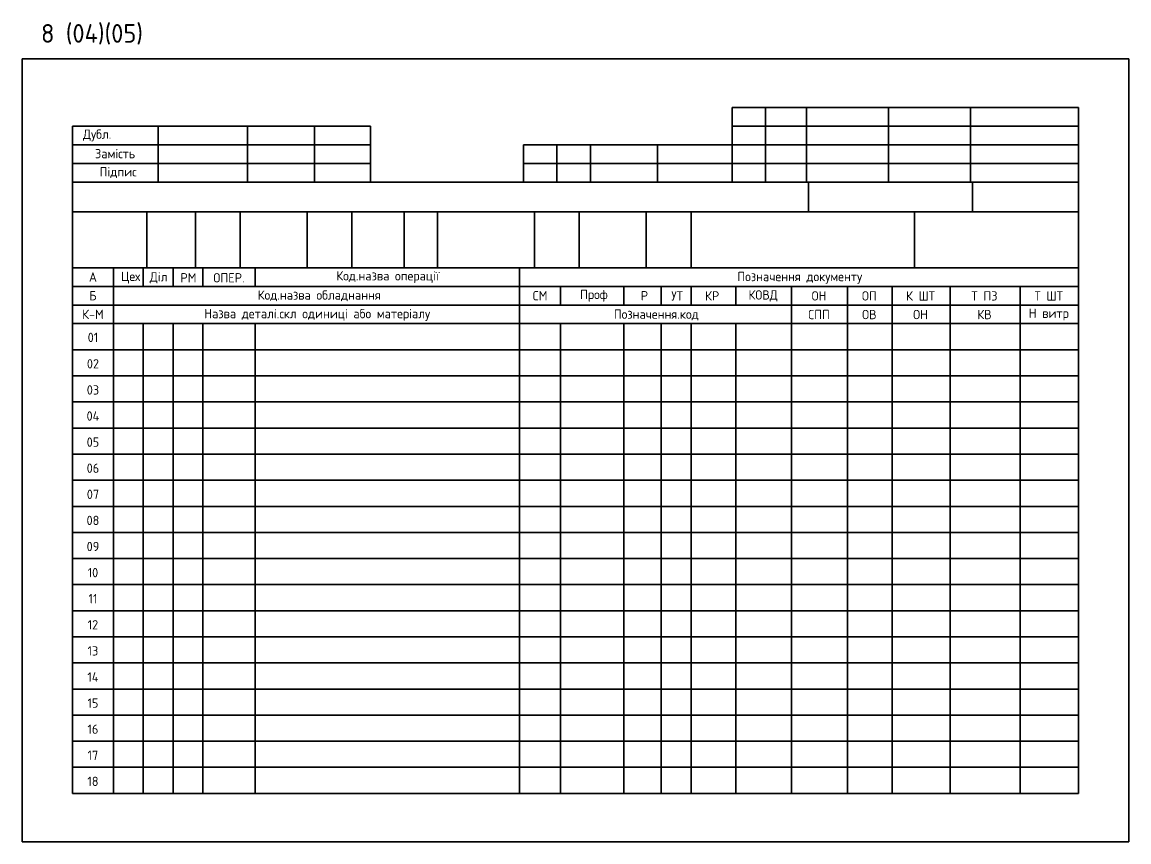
# Model space of a CAD drawing. Header units: millimetres. Extents: x -666 to 353, y -2321 to 561.
# Drawn here: x -666.3 to -369.3, y -1595.5 to -1375.6 of the extents above; entities that cross this region are included whole.
import ezdxf

# ---------------------------------------------------------------- set-up
doc = ezdxf.new("R2010")
doc.units = ezdxf.units.MM
doc.layers.get('0').update_dxf_attribs({"lineweight": 35})
doc.styles.get("Standard").update_dxf_attribs({"font": 'GOST_B.TTF'})

# ---------------------------------------------------------------- blocks, each defined once
blk = doc.blocks.new('*U1')
for p, q in [((11, 0), (270, 0)), ((11, 0), (11, -7)), ((120, 0), (120, -7)), ((131, 0), (131, -7)), ((148, 0), (148, -7)), ((158, 0), (158, -7)), ((166, 0), (166, -7)), ((178, 0), (178, -7)), ((193, 0), (193, -7)), ((208, 0), (208, -7)), ((220, 0), (220, -7)), ((235.5, 0), (235.5, -7)), ((254.3, 0), (254.3, -7)), ((270, 0), (270, -7)), ((270, -7), (11, -7))]:
    blk.add_line(p, q)

msp = doc.modelspace()

# ---------------------------------------------------------------- linework, layer by layer
for p, q in [((-666.3, -1595.46), (-666.3, -1385.46)), ((-666.3, -1385.46), (-369.3, -1385.46)), ((-369.3, -1385.46), (-369.3, -1595.46)), ((-466.8, -1398.46), (-475.8, -1398.46)), ((-475.8, -1398.46), (-475.8, -1408.46)), ((-455.8, -1398.46), (-466.8, -1398.46)), ((-466.8, -1398.46), (-466.8, -1418.46)), ((-433.8, -1398.46), (-455.8, -1398.46)), ((-455.8, -1398.46), (-455.8, -1418.46)), ((-411.8, -1398.46), (-433.8, -1398.46)), ((-433.8, -1398.46), (-433.8, -1418.46)), ((-382.8, -1398.46), (-411.8, -1398.46)), ((-411.8, -1398.46), (-411.8, -1418.46)), ((-382.8, -1418.46), (-382.8, -1398.46)), ((-652.8, -1403.51), (-629.8, -1403.51)), ((-652.8, -1418.46), (-652.8, -1403.51)), ((-629.8, -1403.51), (-605.8, -1403.51)), ((-629.8, -1403.51), (-629.8, -1418.46)), ((-605.8, -1403.51), (-587.8, -1403.51)), ((-605.8, -1403.51), (-605.8, -1418.46)), ((-587.8, -1403.51), (-572.8, -1403.46)), ((-587.8, -1403.51), (-587.8, -1418.46)), ((-572.8, -1403.46), (-572.8, -1408.46)), ((-475.8, -1403.46), (-382.8, -1403.46)), ((-572.8, -1408.46), (-652.8, -1408.46)), ((-572.8, -1408.46), (-572.8, -1413.46)), ((-522.8, -1408.46), (-531.8, -1408.46)), ((-531.8, -1408.46), (-531.8, -1418.46)), ((-513.8, -1408.46), (-522.8, -1408.46)), ((-522.8, -1408.46), (-522.8, -1418.46)), ((-495.8, -1408.46), (-513.8, -1408.46)), ((-513.8, -1408.46), (-513.8, -1418.46)), ((-475.8, -1408.46), (-495.8, -1408.46)), ((-495.8, -1408.46), (-495.8, -1418.46)), ((-382.8, -1408.46), (-475.8, -1408.46)), ((-475.8, -1408.46), (-475.8, -1418.46)), ((-572.8, -1413.46), (-652.8, -1413.46)), ((-572.8, -1413.46), (-572.8, -1418.46)), ((-531.8, -1413.46), (-382.8, -1413.46)), ((-572.8, -1418.46), (-652.8, -1418.46)), ((-652.8, -1418.46), (-382.8, -1418.46)), ((-652.8, -1418.46), (-652.8, -1426.46)), ((-455.3, -1426.46), (-455.3, -1418.46)), ((-411.3, -1426.46), (-411.3, -1418.46)), ((-382.8, -1426.46), (-382.8, -1418.46)), ((-652.8, -1426.46), (-382.8, -1426.46)), ((-652.8, -1426.46), (-652.8, -1431.46)), ((-632.8, -1426.46), (-632.8, -1441.46)), ((-619.8, -1426.46), (-619.8, -1441.46)), ((-607.8, -1426.46), (-607.8, -1441.46)), ((-589.8, -1426.46), (-589.8, -1441.46)), ((-577.8, -1426.46), (-577.8, -1441.46)), ((-563.8, -1426.46), (-563.8, -1441.46)), ((-554.8, -1426.46), (-554.8, -1441.46)), ((-528.8, -1426.46), (-528.8, -1441.46)), ((-516.8, -1426.46), (-516.8, -1441.46)), ((-498.8, -1426.46), (-498.8, -1441.46)), ((-486.8, -1426.46), (-486.8, -1441.46)), ((-426.8, -1426.46), (-426.8, -1441.46)), ((-382.8, -1441.46), (-382.8, -1426.46)), ((-652.8, -1431.46), (-652.8, -1436.46)), ((-652.8, -1436.46), (-652.8, -1441.46)), ((-652.8, -1441.46), (-382.8, -1441.46)), ((-652.8, -1441.46), (-652.8, -1446.46)), ((-641.8, -1441.46), (-641.8, -1456.46)), ((-633.8, -1441.46), (-633.8, -1446.46)), ((-625.8, -1441.46), (-625.8, -1446.46)), ((-617.8, -1441.46), (-617.8, -1446.46)), ((-603.8, -1441.46), (-603.8, -1446.46)), ((-532.8, -1441.46), (-532.8, -1446.46)), ((-382.8, -1456.46), (-382.8, -1441.46)), ((-652.8, -1446.46), (-382.8, -1446.46)), ((-652.8, -1446.46), (-652.8, -1456.46)), ((-532.8, -1446.46), (-532.8, -1451.46)), ((-521.8, -1446.46), (-521.8, -1451.46)), ((-504.8, -1446.46), (-504.8, -1451.46)), ((-494.8, -1446.46), (-494.8, -1451.46)), ((-486.8, -1446.46), (-486.8, -1451.46)), ((-474.8, -1446.46), (-474.8, -1451.46)), ((-459.8, -1446.46), (-459.8, -1451.46)), ((-444.8, -1446.46), (-444.8, -1451.46)), ((-432.8, -1446.46), (-432.8, -1451.46)), ((-417.3, -1446.46), (-417.3, -1451.46)), ((-398.5, -1446.46), (-398.5, -1451.46)), ((-382.8, -1451.46), (-652.8, -1451.46)), ((-532.8, -1451.46), (-532.8, -1456.46)), ((-459.8, -1451.46), (-459.8, -1456.46)), ((-444.8, -1451.46), (-444.8, -1456.46)), ((-432.8, -1451.46), (-432.8, -1456.46)), ((-417.3, -1451.46), (-417.3, -1456.46)), ((-398.5, -1451.46), (-398.5, -1456.46)), ((-652.8, -1456.46), (-382.8, -1456.46)), ((-652.8, -1456.46), (-652.8, -1582.46)), ((-641.8, -1456.46), (-641.8, -1582.46)), ((-633.8, -1456.46), (-633.8, -1470.46)), ((-625.8, -1456.46), (-625.8, -1470.46)), ((-617.8, -1456.46), (-617.8, -1470.46)), ((-603.8, -1456.46), (-603.8, -1470.46)), ((-641.8, -1463.46), (-652.8, -1463.46)), ((-652.8, -1463.46), (-382.8, -1463.46)), ((-652.8, -1470.46), (-652.8, -1463.46)), ((-641.8, -1463.46), (-641.8, -1470.46)), ((-532.8, -1463.46), (-532.8, -1470.46)), ((-521.8, -1463.46), (-521.8, -1470.46)), ((-504.8, -1463.46), (-504.8, -1470.46)), ((-494.8, -1463.46), (-494.8, -1470.46)), ((-486.8, -1463.46), (-486.8, -1470.46)), ((-474.8, -1463.46), (-474.8, -1470.46)), ((-459.8, -1463.46), (-459.8, -1470.46)), ((-444.8, -1463.46), (-444.8, -1470.46)), ((-432.8, -1463.46), (-432.8, -1470.46)), ((-417.3, -1463.46), (-417.3, -1470.46)), ((-398.5, -1463.46), (-398.5, -1470.46)), ((-382.8, -1463.46), (-382.8, -1470.46)), ((-641.8, -1470.46), (-652.8, -1470.46)), ((-641.8, -1470.46), (-652.8, -1470.46)), ((-382.8, -1470.46), (-652.8, -1470.46)), ((-652.8, -1470.46), (-382.8, -1470.46)), ((-652.8, -1477.46), (-652.8, -1470.46)), ((-641.8, -1470.46), (-641.8, -1477.46)), ((-633.8, -1470.46), (-633.8, -1477.46)), ((-625.8, -1470.46), (-625.8, -1477.46)), ((-617.8, -1470.46), (-617.8, -1477.46)), ((-603.8, -1470.46), (-603.8, -1477.46)), ((-532.8, -1470.46), (-532.8, -1477.46)), ((-521.8, -1470.46), (-521.8, -1477.46)), ((-504.8, -1470.46), (-504.8, -1477.46)), ((-494.8, -1470.46), (-494.8, -1477.46)), ((-486.8, -1470.46), (-486.8, -1477.46)), ((-474.8, -1470.46), (-474.8, -1477.46)), ((-459.8, -1470.46), (-459.8, -1477.46)), ((-444.8, -1470.46), (-444.8, -1477.46)), ((-432.8, -1470.46), (-432.8, -1477.46)), ((-417.3, -1470.46), (-417.3, -1477.46)), ((-398.5, -1470.46), (-398.5, -1477.46)), ((-382.8, -1470.46), (-382.8, -1477.46)), ((-641.8, -1477.46), (-652.8, -1477.46)), ((-382.8, -1477.46), (-652.8, -1477.46)), ((-652.8, -1477.46), (-382.8, -1477.46)), ((-652.8, -1484.46), (-652.8, -1477.46)), ((-641.8, -1477.46), (-641.8, -1484.46)), ((-633.8, -1477.46), (-633.8, -1484.46)), ((-625.8, -1477.46), (-625.8, -1484.46)), ((-625.8, -1477.46), (-625.8, -1484.46)), ((-617.8, -1477.46), (-617.8, -1484.46)), ((-603.8, -1477.46), (-603.8, -1484.46)), ((-532.8, -1477.46), (-532.8, -1484.46)), ((-521.8, -1477.46), (-521.8, -1484.46)), ((-504.8, -1477.46), (-504.8, -1484.46)), ((-494.8, -1477.46), (-494.8, -1484.46)), ((-486.8, -1477.46), (-486.8, -1484.46)), ((-474.8, -1477.46), (-474.8, -1484.46)), ((-459.8, -1477.46), (-459.8, -1484.46)), ((-444.8, -1477.46), (-444.8, -1484.46)), ((-432.8, -1477.46), (-432.8, -1484.46)), ((-417.3, -1477.46), (-417.3, -1484.46)), ((-398.5, -1477.46), (-398.5, -1484.46)), ((-382.8, -1477.46), (-382.8, -1484.46)), ((-641.8, -1484.46), (-652.8, -1484.46)), ((-382.8, -1484.46), (-652.8, -1484.46)), ((-652.8, -1484.46), (-382.8, -1484.46)), ((-652.8, -1491.46), (-652.8, -1484.46)), ((-641.8, -1484.46), (-641.8, -1491.46)), ((-633.8, -1484.46), (-633.8, -1491.46)), ((-625.8, -1484.46), (-625.8, -1491.46)), ((-625.8, -1484.46), (-625.8, -1491.46)), ((-617.8, -1484.46), (-617.8, -1491.46)), ((-603.8, -1484.46), (-603.8, -1491.46)), ((-532.8, -1484.46), (-532.8, -1491.46)), ((-521.8, -1484.46), (-521.8, -1491.46)), ((-504.8, -1484.46), (-504.8, -1491.46)), ((-494.8, -1484.46), (-494.8, -1491.46)), ((-486.8, -1484.46), (-486.8, -1491.46)), ((-474.8, -1484.46), (-474.8, -1491.46)), ((-459.8, -1484.46), (-459.8, -1491.46)), ((-444.8, -1484.46), (-444.8, -1491.46)), ((-432.8, -1484.46), (-432.8, -1491.46)), ((-417.3, -1484.46), (-417.3, -1491.46)), ((-398.5, -1484.46), (-398.5, -1491.46)), ((-382.8, -1484.46), (-382.8, -1491.46)), ((-641.8, -1491.46), (-652.8, -1491.46)), ((-641.8, -1491.46), (-652.8, -1491.46)), ((-382.8, -1491.46), (-652.8, -1491.46)), ((-652.8, -1491.46), (-382.8, -1491.46)), ((-652.8, -1498.46), (-652.8, -1491.46)), ((-641.8, -1491.46), (-641.8, -1498.46)), ((-633.8, -1491.46), (-633.8, -1498.46)), ((-625.8, -1491.46), (-625.8, -1498.46)), ((-625.8, -1491.46), (-625.8, -1498.46)), ((-617.8, -1491.46), (-617.8, -1498.46)), ((-603.8, -1491.46), (-603.8, -1498.46)), ((-532.8, -1491.46), (-532.8, -1498.46)), ((-521.8, -1491.46), (-521.8, -1498.46)), ((-504.8, -1491.46), (-504.8, -1498.46)), ((-494.8, -1491.46), (-494.8, -1498.46)), ((-486.8, -1491.46), (-486.8, -1498.46)), ((-474.8, -1491.46), (-474.8, -1498.46)), ((-459.8, -1491.46), (-459.8, -1498.46)), ((-444.8, -1491.46), (-444.8, -1498.46)), ((-432.8, -1491.46), (-432.8, -1498.46)), ((-417.3, -1491.46), (-417.3, -1498.46)), ((-398.5, -1491.46), (-398.5, -1498.46)), ((-382.8, -1491.46), (-382.8, -1498.46)), ((-641.8, -1498.46), (-652.8, -1498.46)), ((-382.8, -1498.46), (-652.8, -1498.46)), ((-652.8, -1498.46), (-382.8, -1498.46)), ((-652.8, -1505.46), (-652.8, -1498.46)), ((-641.8, -1498.46), (-641.8, -1505.46)), ((-633.8, -1498.46), (-633.8, -1505.46)), ((-625.8, -1498.46), (-625.8, -1505.46)), ((-625.8, -1498.46), (-625.8, -1505.46)), ((-617.8, -1498.46), (-617.8, -1505.46)), ((-603.8, -1498.46), (-603.8, -1505.46)), ((-532.8, -1498.46), (-532.8, -1505.46)), ((-521.8, -1498.46), (-521.8, -1505.46)), ((-504.8, -1498.46), (-504.8, -1505.46)), ((-494.8, -1498.46), (-494.8, -1505.46)), ((-486.8, -1498.46), (-486.8, -1505.46)), ((-474.8, -1498.46), (-474.8, -1505.46)), ((-459.8, -1498.46), (-459.8, -1505.46)), ((-444.8, -1498.46), (-444.8, -1505.46)), ((-432.8, -1498.46), (-432.8, -1505.46)), ((-417.3, -1498.46), (-417.3, -1505.46)), ((-398.5, -1498.46), (-398.5, -1505.46)), ((-382.8, -1498.46), (-382.8, -1505.46)), ((-641.8, -1505.46), (-652.8, -1505.46)), ((-382.8, -1505.46), (-652.8, -1505.46)), ((-652.8, -1505.46), (-382.8, -1505.46)), ((-652.8, -1512.46), (-652.8, -1505.46)), ((-641.8, -1505.46), (-641.8, -1512.46)), ((-633.8, -1505.46), (-633.8, -1512.46)), ((-625.8, -1505.46), (-625.8, -1512.46)), ((-617.8, -1505.46), (-617.8, -1512.46)), ((-603.8, -1505.46), (-603.8, -1512.46)), ((-532.8, -1505.46), (-532.8, -1512.46)), ((-521.8, -1505.46), (-521.8, -1512.46)), ((-504.8, -1505.46), (-504.8, -1512.46)), ((-494.8, -1505.46), (-494.8, -1512.46)), ((-486.8, -1505.46), (-486.8, -1512.46)), ((-474.8, -1505.46), (-474.8, -1512.46)), ((-459.8, -1505.46), (-459.8, -1512.46)), ((-444.8, -1505.46), (-444.8, -1512.46)), ((-432.8, -1505.46), (-432.8, -1512.46)), ((-417.3, -1505.46), (-417.3, -1512.46)), ((-398.5, -1505.46), (-398.5, -1512.46)), ((-382.8, -1505.46), (-382.8, -1512.46)), ((-641.8, -1512.46), (-652.8, -1512.46)), ((-641.8, -1512.46), (-652.8, -1512.46)), ((-382.8, -1512.46), (-652.8, -1512.46)), ((-652.8, -1512.46), (-382.8, -1512.46)), ((-652.8, -1519.46), (-652.8, -1512.46)), ((-641.8, -1512.46), (-641.8, -1519.46)), ((-633.8, -1512.46), (-633.8, -1519.46)), ((-625.8, -1512.46), (-625.8, -1519.46)), ((-617.8, -1512.46), (-617.8, -1519.46)), ((-603.8, -1512.46), (-603.8, -1519.46)), ((-532.8, -1512.46), (-532.8, -1519.46)), ((-521.8, -1512.46), (-521.8, -1519.46)), ((-504.8, -1512.46), (-504.8, -1519.46)), ((-494.8, -1512.46), (-494.8, -1519.46)), ((-486.8, -1512.46), (-486.8, -1519.46)), ((-474.8, -1512.46), (-474.8, -1519.46)), ((-459.8, -1512.46), (-459.8, -1519.46)), ((-444.8, -1512.46), (-444.8, -1519.46)), ((-432.8, -1512.46), (-432.8, -1519.46)), ((-417.3, -1512.46), (-417.3, -1519.46)), ((-398.5, -1512.46), (-398.5, -1519.46)), ((-382.8, -1512.46), (-382.8, -1519.46)), ((-641.8, -1519.46), (-652.8, -1519.46)), ((-382.8, -1519.46), (-652.8, -1519.46)), ((-652.8, -1519.46), (-382.8, -1519.46)), ((-652.8, -1526.46), (-652.8, -1519.46)), ((-641.8, -1519.46), (-641.8, -1526.46)), ((-633.8, -1519.46), (-633.8, -1526.46)), ((-625.8, -1519.46), (-625.8, -1526.46)), ((-617.8, -1519.46), (-617.8, -1526.46)), ((-603.8, -1519.46), (-603.8, -1526.46)), ((-532.8, -1519.46), (-532.8, -1526.46)), ((-521.8, -1519.46), (-521.8, -1526.46)), ((-504.8, -1519.46), (-504.8, -1526.46)), ((-494.8, -1519.46), (-494.8, -1526.46)), ((-486.8, -1519.46), (-486.8, -1526.46)), ((-474.8, -1519.46), (-474.8, -1526.46)), ((-459.8, -1519.46), (-459.8, -1526.46)), ((-444.8, -1519.46), (-444.8, -1526.46)), ((-432.8, -1519.46), (-432.8, -1526.46)), ((-417.3, -1519.46), (-417.3, -1526.46)), ((-398.5, -1519.46), (-398.5, -1526.46)), ((-382.8, -1519.46), (-382.8, -1526.46)), ((-641.8, -1526.46), (-652.8, -1526.46)), ((-382.8, -1526.46), (-652.8, -1526.46)), ((-652.8, -1526.46), (-382.8, -1526.46)), ((-652.8, -1533.46), (-652.8, -1526.46)), ((-641.8, -1526.46), (-641.8, -1533.46)), ((-633.8, -1526.46), (-633.8, -1533.46)), ((-625.8, -1526.46), (-625.8, -1533.46)), ((-617.8, -1526.46), (-617.8, -1533.46)), ((-603.8, -1526.46), (-603.8, -1533.46)), ((-532.8, -1526.46), (-532.8, -1533.46)), ((-521.8, -1526.46), (-521.8, -1533.46)), ((-504.8, -1526.46), (-504.8, -1533.46)), ((-494.8, -1526.46), (-494.8, -1533.46)), ((-486.8, -1526.46), (-486.8, -1533.46)), ((-474.8, -1526.46), (-474.8, -1533.46)), ((-459.8, -1526.46), (-459.8, -1533.46)), ((-444.8, -1526.46), (-444.8, -1533.46)), ((-432.8, -1526.46), (-432.8, -1533.46)), ((-417.3, -1526.46), (-417.3, -1533.46)), ((-398.5, -1526.46), (-398.5, -1533.46)), ((-382.8, -1526.46), (-382.8, -1533.46)), ((-641.8, -1533.46), (-652.8, -1533.46)), ((-641.8, -1533.46), (-652.8, -1533.46)), ((-382.8, -1533.46), (-652.8, -1533.46)), ((-652.8, -1533.46), (-382.8, -1533.46)), ((-652.8, -1540.46), (-652.8, -1533.46)), ((-641.8, -1533.46), (-641.8, -1540.46)), ((-633.8, -1533.46), (-633.8, -1540.46)), ((-625.8, -1533.46), (-625.8, -1540.46)), ((-617.8, -1533.46), (-617.8, -1540.46)), ((-603.8, -1533.46), (-603.8, -1540.46)), ((-532.8, -1533.46), (-532.8, -1540.46)), ((-521.8, -1533.46), (-521.8, -1540.46)), ((-504.8, -1533.46), (-504.8, -1540.46)), ((-494.8, -1533.46), (-494.8, -1540.46)), ((-486.8, -1533.46), (-486.8, -1540.46)), ((-474.8, -1533.46), (-474.8, -1540.46)), ((-459.8, -1533.46), (-459.8, -1540.46)), ((-444.8, -1533.46), (-444.8, -1540.46)), ((-432.8, -1533.46), (-432.8, -1540.46)), ((-417.3, -1533.46), (-417.3, -1540.46)), ((-398.5, -1533.46), (-398.5, -1540.46)), ((-382.8, -1533.46), (-382.8, -1540.46)), ((-641.8, -1540.46), (-652.8, -1540.46)), ((-382.8, -1540.46), (-652.8, -1540.46)), ((-652.8, -1540.46), (-382.8, -1540.46)), ((-652.8, -1547.46), (-652.8, -1540.46)), ((-641.8, -1540.46), (-641.8, -1547.46)), ((-633.8, -1540.46), (-633.8, -1547.46)), ((-625.8, -1540.46), (-625.8, -1547.46)), ((-617.8, -1540.46), (-617.8, -1547.46)), ((-603.8, -1540.46), (-603.8, -1547.46)), ((-532.8, -1540.46), (-532.8, -1547.46)), ((-521.8, -1540.46), (-521.8, -1547.46)), ((-504.8, -1540.46), (-504.8, -1547.46)), ((-494.8, -1540.46), (-494.8, -1547.46)), ((-486.8, -1540.46), (-486.8, -1547.46)), ((-474.8, -1540.46), (-474.8, -1547.46)), ((-459.8, -1540.46), (-459.8, -1547.46)), ((-444.8, -1540.46), (-444.8, -1547.46)), ((-432.8, -1540.46), (-432.8, -1547.46)), ((-417.3, -1540.46), (-417.3, -1547.46)), ((-398.5, -1540.46), (-398.5, -1547.46)), ((-382.8, -1540.46), (-382.8, -1547.46)), ((-641.8, -1547.46), (-652.8, -1547.46)), ((-382.8, -1547.46), (-652.8, -1547.46)), ((-652.8, -1547.46), (-382.8, -1547.46)), ((-652.8, -1554.46), (-652.8, -1547.46)), ((-641.8, -1547.46), (-641.8, -1554.46)), ((-633.8, -1547.46), (-633.8, -1554.46)), ((-625.8, -1547.46), (-625.8, -1554.46)), ((-617.8, -1547.46), (-617.8, -1554.46)), ((-603.8, -1547.46), (-603.8, -1554.46)), ((-532.8, -1547.46), (-532.8, -1554.46)), ((-521.8, -1547.46), (-521.8, -1554.46)), ((-504.8, -1547.46), (-504.8, -1554.46)), ((-494.8, -1547.46), (-494.8, -1554.46)), ((-486.8, -1547.46), (-486.8, -1554.46)), ((-474.8, -1547.46), (-474.8, -1554.46)), ((-459.8, -1547.46), (-459.8, -1554.46)), ((-444.8, -1547.46), (-444.8, -1554.46)), ((-432.8, -1547.46), (-432.8, -1554.46)), ((-417.3, -1547.46), (-417.3, -1554.46)), ((-398.5, -1547.46), (-398.5, -1554.46)), ((-382.8, -1547.46), (-382.8, -1554.46)), ((-641.8, -1554.46), (-652.8, -1554.46)), ((-641.8, -1554.46), (-652.8, -1554.46)), ((-382.8, -1554.46), (-652.8, -1554.46)), ((-652.8, -1554.46), (-382.8, -1554.46)), ((-652.8, -1561.46), (-652.8, -1554.46)), ((-641.8, -1554.46), (-641.8, -1561.46)), ((-633.8, -1554.46), (-633.8, -1561.46)), ((-625.8, -1554.46), (-625.8, -1561.46)), ((-617.8, -1554.46), (-617.8, -1561.46)), ((-603.8, -1554.46), (-603.8, -1561.46)), ((-532.8, -1554.46), (-532.8, -1561.46)), ((-521.8, -1554.46), (-521.8, -1561.46)), ((-504.8, -1554.46), (-504.8, -1561.46)), ((-494.8, -1554.46), (-494.8, -1561.46)), ((-486.8, -1554.46), (-486.8, -1561.46)), ((-474.8, -1554.46), (-474.8, -1561.46)), ((-459.8, -1554.46), (-459.8, -1561.46)), ((-444.8, -1554.46), (-444.8, -1561.46)), ((-432.8, -1554.46), (-432.8, -1561.46)), ((-417.3, -1554.46), (-417.3, -1561.46)), ((-398.5, -1554.46), (-398.5, -1561.46)), ((-382.8, -1554.46), (-382.8, -1561.46)), ((-641.8, -1561.46), (-652.8, -1561.46)), ((-382.8, -1561.46), (-652.8, -1561.46)), ((-652.8, -1561.46), (-382.8, -1561.46)), ((-652.8, -1568.46), (-652.8, -1561.46)), ((-641.8, -1561.46), (-641.8, -1568.46)), ((-633.8, -1561.46), (-633.8, -1568.46)), ((-625.8, -1561.46), (-625.8, -1568.46)), ((-617.8, -1561.46), (-617.8, -1568.46)), ((-603.8, -1561.46), (-603.8, -1568.46)), ((-532.8, -1561.46), (-532.8, -1568.46)), ((-521.8, -1561.46), (-521.8, -1568.46)), ((-504.8, -1561.46), (-504.8, -1568.46)), ((-494.8, -1561.46), (-494.8, -1568.46)), ((-486.8, -1561.46), (-486.8, -1568.46)), ((-474.8, -1561.46), (-474.8, -1568.46)), ((-459.8, -1561.46), (-459.8, -1568.46)), ((-444.8, -1561.46), (-444.8, -1568.46)), ((-432.8, -1561.46), (-432.8, -1568.46)), ((-417.3, -1561.46), (-417.3, -1568.46)), ((-398.5, -1561.46), (-398.5, -1568.46)), ((-382.8, -1561.46), (-382.8, -1568.46)), ((-641.8, -1568.46), (-652.8, -1568.46)), ((-382.8, -1568.46), (-652.8, -1568.46)), ((-652.8, -1568.46), (-382.8, -1568.46)), ((-652.8, -1575.46), (-652.8, -1568.46)), ((-641.8, -1568.46), (-641.8, -1575.46)), ((-633.8, -1568.46), (-633.8, -1575.46)), ((-625.8, -1568.46), (-625.8, -1575.46)), ((-617.8, -1568.46), (-617.8, -1575.46)), ((-603.8, -1568.46), (-603.8, -1575.46)), ((-532.8, -1568.46), (-532.8, -1575.46)), ((-521.8, -1568.46), (-521.8, -1575.46)), ((-504.8, -1568.46), (-504.8, -1575.46)), ((-494.8, -1568.46), (-494.8, -1575.46)), ((-486.8, -1568.46), (-486.8, -1575.46)), ((-474.8, -1568.46), (-474.8, -1575.46)), ((-459.8, -1568.46), (-459.8, -1575.46)), ((-444.8, -1568.46), (-444.8, -1575.46)), ((-432.8, -1568.46), (-432.8, -1575.46)), ((-417.3, -1568.46), (-417.3, -1575.46)), ((-398.5, -1568.46), (-398.5, -1575.46)), ((-382.8, -1568.46), (-382.8, -1575.46)), ((-641.8, -1575.46), (-652.8, -1575.46)), ((-641.8, -1575.46), (-652.8, -1575.46)), ((-382.8, -1575.46), (-652.8, -1575.46)), ((-652.8, -1575.46), (-382.8, -1575.46)), ((-652.8, -1582.46), (-652.8, -1575.46)), ((-641.8, -1575.46), (-641.8, -1582.46)), ((-633.8, -1575.46), (-633.8, -1582.46)), ((-625.8, -1575.46), (-625.8, -1582.46)), ((-617.8, -1575.46), (-617.8, -1582.46)), ((-603.8, -1575.46), (-603.8, -1582.46)), ((-532.8, -1575.46), (-532.8, -1582.46)), ((-521.8, -1575.46), (-521.8, -1582.46)), ((-504.8, -1575.46), (-504.8, -1582.46)), ((-494.8, -1575.46), (-494.8, -1582.46)), ((-486.8, -1575.46), (-486.8, -1582.46)), ((-474.8, -1575.46), (-474.8, -1582.46)), ((-459.8, -1575.46), (-459.8, -1582.46)), ((-444.8, -1575.46), (-444.8, -1582.46)), ((-432.8, -1575.46), (-432.8, -1582.46)), ((-417.3, -1575.46), (-417.3, -1582.46)), ((-398.5, -1575.46), (-398.5, -1582.46)), ((-382.8, -1575.46), (-382.8, -1582.46)), ((-641.8, -1582.46), (-652.8, -1582.46)), ((-641.8, -1582.46), (-652.8, -1582.46)), ((-641.8, -1582.46), (-652.8, -1582.46)), ((-382.8, -1582.46), (-652.8, -1582.46)), ((-369.3, -1595.46), (-666.3, -1595.46))]:
    msp.add_line(p, q)

# ---------------------------------------------------------------- block references
msp.add_blockref('*U1', (-652.8, -1456.46))

# ---------------------------------------------------------------- texts
for s, width, insert, char_height, attachment_point in [('8 (04)(05)', 47.0929, (-661.23, -1376.1), 5, 1), (' Дубл.', 11.5, (-646.92, -1405.98), 2.5, 5), (' {\\H1.25x;Замість}', 21.2493, (-641.97, -1410.85), 2, 5), (' Підпис', 23, (-641.3, -1415.93), 2.5, 5), ('А', 11, (-647.3, -1443.96), 2.5, 5), ('Цех', 8, (-637.2, -1444.11), 2.5, 5), ('Діл', 8, (-629.67, -1444.16), 2.5, 5), ('РМ', 8, (-621.67, -1444.16), 2.5, 5), ('ОПЕР.', 8, (-610.78, -1444.16), 2.5, 5), ('Код.назва операції', 39.3298, (-568.13, -1443.96), 2.5, 5), ('Позначення документу', 48.0694, (-457.63, -1444.16), 2.5, 5), ('Б', 11, (-647.3, -1448.96), 2.5, 5), ('Код.назва обладнання', 39.3298, (-586.57, -1448.99), 2.5, 5), ('СМ', 11, (-527.3, -1448.96), 2.5, 5), ('Проф', 11, (-512.88, -1448.96), 2.5, 5), ('Р', 10, (-499.3, -1448.96), 2.5, 5), ('УТ', 6.25, (-490.51, -1449.01), 2.5, 5), ('КР', 6.25, (-481.13, -1449.01), 2.5, 5), ('КОВД', 6.25, (-467.45, -1449.01), 2.5, 5), ('ОН', 6.25, (-452.45, -1449.01), 2.5, 5), ('ОП', 6.25, (-438.95, -1449.01), 2.5, 5), ('К ШТ', 9.2284, (-425.2, -1449.01), 2.5, 5), ('Т ПЗ', 8.9576, (-408.05, -1449.01), 2.5, 5), ('Т ШТ', 9.6346, (-390.8, -1449.01), 2.5, 5), ('К-М', 11, (-647.3, -1453.96), 2.5, 5), ('Назва деталі.скл одиниці або матеріалу', 81.2961, (-587.13, -1454.11), 2.5, 5), ('Позначення.код', 48.0694, (-496.13, -1454.11), 2.5, 5), ('СПП', 6.25, (-452.45, -1454.01), 2.5, 5), ('ОВ', 6.25, (-438.95, -1454.01), 2.5, 5), ('ОН', 9.2284, (-425.2, -1454.01), 2.5, 5), ('КВ', 8.9576, (-408.05, -1454.01), 2.5, 5), ('Н витр', 11.3668, (-390.8, -1454.01), 2.5, 5), ('01', 11, (-647.3, -1460.14), 2.5, 5), ('02', 11, (-647.3, -1467.23), 2.5, 5), ('03', 11, (-647.3, -1474.23), 2.5, 5), ('04', 11, (-647.3, -1481.23), 2.5, 5), ('05', 11, (-647.3, -1488.23), 2.5, 5), ('06', 11, (-647.3, -1495.23), 2.5, 5), ('07', 11, (-647.3, -1502.23), 2.5, 5), ('08', 11, (-647.3, -1509.23), 2.5, 5), ('09', 11, (-647.3, -1516.23), 2.5, 5), ('10', 11, (-647.3, -1523.23), 2.5, 5), ('11', 11, (-647.3, -1530.23), 2.5, 5), ('12', 11, (-647.3, -1537.23), 2.5, 5), ('13', 11, (-647.3, -1544.23), 2.5, 5), ('14', 11, (-647.3, -1551.23), 2.5, 5), ('15', 11, (-647.3, -1558.23), 2.5, 5), ('16', 11, (-647.3, -1565.23), 2.5, 5), ('17', 11, (-647.3, -1572.23), 2.5, 5), ('18', 11, (-647.3, -1579.23), 2.5, 5)]:
    msp.add_mtext_dynamic_manual_height_columns(s, width=width, gutter_width=12.5, heights=[0], dxfattribs=dict(insert=insert, char_height=char_height, attachment_point=attachment_point))

doc.saveas('drawing.dxf')
